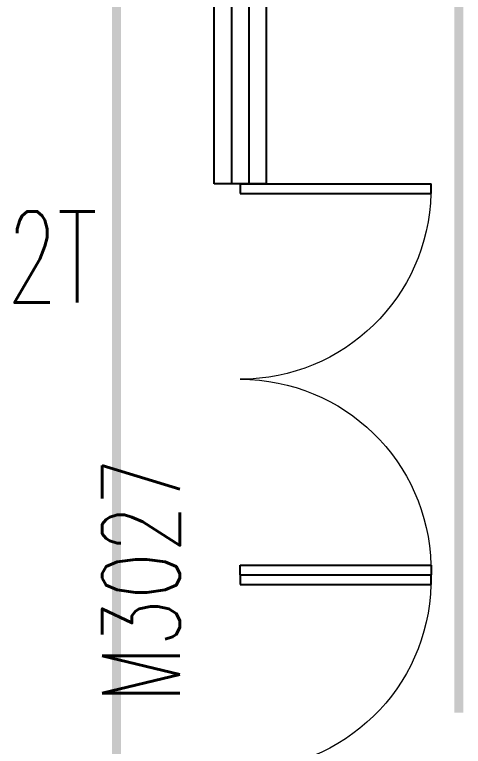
# Model space of a CAD drawing. Extents: x -6243262 to 3079315, y -2914302 to 172723.
# Drawn here: x -2030670 to -2028951, y -818446 to -815639 of the extents above; entities that cross this region are included whole.
import ezdxf

# ---------------------------------------------------------------- set-up
doc = ezdxf.new("R2010")
doc.units = 0
doc.header["$LTSCALE"] = 1000
for name, color, linetype in [('TEL_TEXT', 7, 'Continuous'), ('WINDOW', 4, 'Continuous'), ('WINDOW_TEXT', 7, 'Continuous'), ('WIRE-通讯', 4, 'Continuous')]:
    doc.layers.add(name, color=color, linetype=linetype)
doc.styles.add('_TCH_WINDOW', font='SIMPLEX', dxfattribs={"height": 3.5, "bigfont": 'GBCBIG'})
doc.styles.add('_TEL_DIM', font='SIMPLEX', dxfattribs={"width": 0.8, "height": 3.5, "bigfont": 'HZTXT'})

# ---------------------------------------------------------------- blocks, each defined once
blk = doc.blocks.new('$DorLib2D$00000002')
at = {"color": 0}
for p, q in [((-0.5, 0), (-0.5, 0.4875)), ((-0.475, 0.4875), (-0.5, 0.4875)), ((-0.475, 0), (-0.475, 0.4875)), ((0.475, 0), (0.475, 0.4875)), ((0.475, 0.4875), (0.5, 0.4875)), ((0.5, 0), (0.5, 0.4875)), ((-0.5, 0), (-0.475, 0)), ((0.5, 0), (0.475, 0))]:
    blk.add_line(p, q, dxfattribs=at)
at = {"color": 0, "lineweight": 13}
for centre, start, end in [((-0.4875, 0), 0, 88.5307), ((0.4875, 0), 91.4693, 180)]:
    blk.add_arc(centre, 0.4875, start, end, dxfattribs=at)
blk = doc.blocks.new('$WINLIB2D$00000001')
at = {"color": 0}
for points in [[(-0.5, 0.5), (-0.5, -0.5)], [(-0.5, 0.5), (0.5, 0.5)], [(0.5, -0.5), (0.5, 0.5)], [(0.5, 0.16667), (-0.5, 0.16667)], [(0.5, -0.16667), (-0.5, -0.16667)], [(-0.5, -0.5), (0.5, -0.5)]]:
    blk.add_lwpolyline(points, dxfattribs=at)
blk = doc.blocks.new('11')
at = {"layer": 'WINDOW', "color": 8, "rotation": 90}
for name, p, xscale, yscale, zscale in [('$WINLIB2D$00000001', (1313695.1, -773902.2), 3900.000000002212, -200, 3900.000000002212), ('$DorLib2D$00000002', (1313695.1, -778102.2), 1500, -1500, 1500)]:
    blk.add_blockref(name, p, dxfattribs=dict(at, xscale=xscale, yscale=yscale, zscale=zscale))
at = {"layer": 'WINDOW', "color": 8}
ref = blk.add_blockref('$DorLib2D$00000002', (1313695.1, -776602.2), dxfattribs=dict(at, xscale=1500, yscale=-1500, zscale=1500, rotation=90))
ref.add_attrib('A', 'M3027', (1313464, -777842.5), dxfattribs={"layer": 'WINDOW_TEXT', "color": 8, "height": 297.5, "rotation": 90, "style": '_TCH_WINDOW', "width": 0.705882})

msp = doc.modelspace()

# ---------------------------------------------------------------- linework, layer by layer
at = {"layer": 'WIRE-通讯', "linetype": 'Continuous', "const_width": 35}
for points in [[(-2028968.4, -818316.4), (-2028968.4, -808787.6)], [(-2030280.4, -818479), (-2030280.4, -814587.6)]]:
    msp.add_lwpolyline(points, dxfattribs=at)

# ---------------------------------------------------------------- block references
msp.add_blockref('11', (-3343501, -40435.4))

# ---------------------------------------------------------------- texts
at = {"layer": 'TEL_TEXT', "style": '_TEL_DIM', "width": 0.64}
msp.add_text('2T', height=350, dxfattribs=at).set_placement((-2030699.2, -816743.6))

doc.saveas('drawing.dxf')
